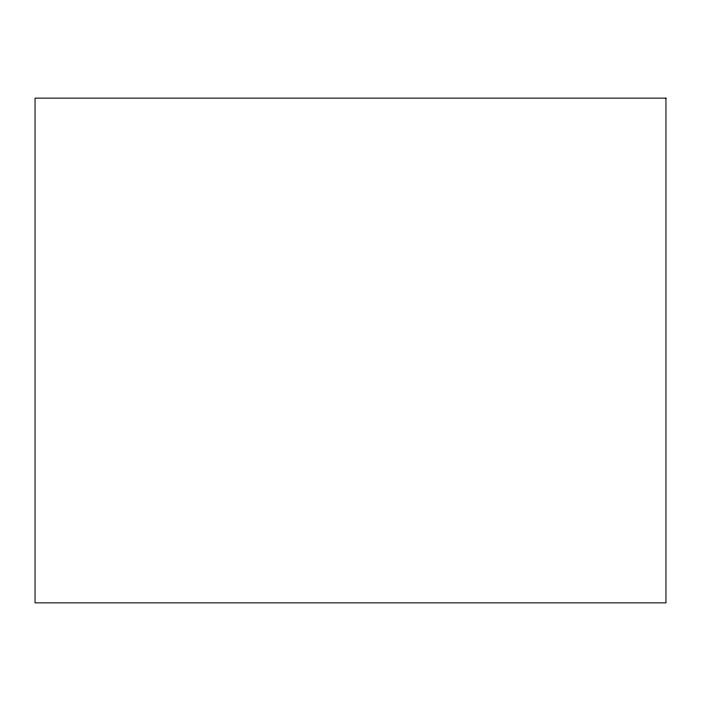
<?xml version="1.0" encoding="UTF-8"?>
<svg xmlns="http://www.w3.org/2000/svg" width="701" height="701" viewBox="0 0 701 701"><rect width="100%" height="100%" fill="white"/><g stroke="black" fill="none" stroke-linecap="round" stroke-linejoin="round"><path stroke-width="1.05" d="M665.95 98.14L35.05 98.14L35.05 602.86L665.95 602.86L665.95 98.14"/></g></svg>
